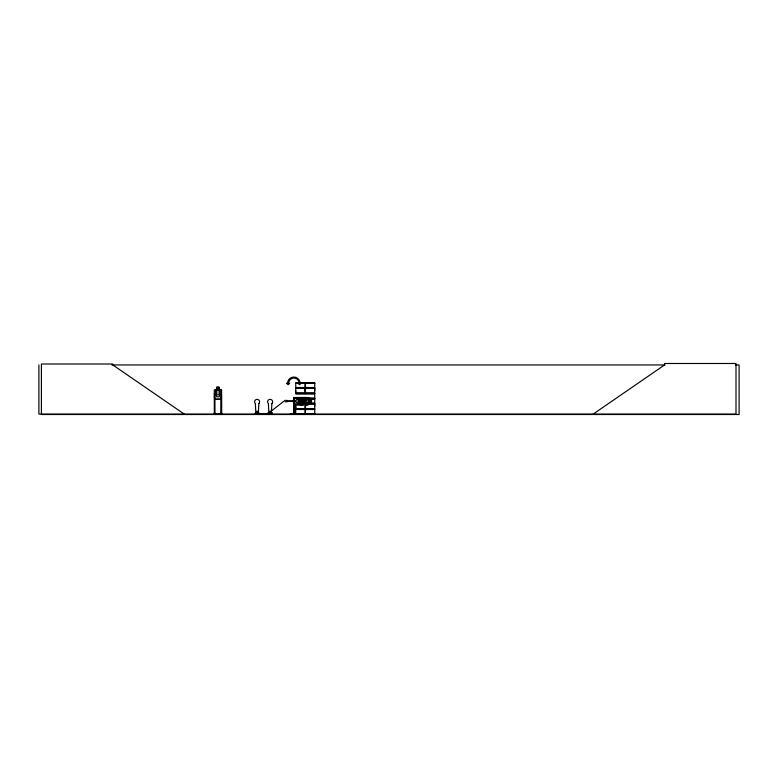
<?xml version="1.0" encoding="UTF-8"?>
<svg xmlns="http://www.w3.org/2000/svg" width="778" height="778" viewBox="0 0 778 778"><rect width="100%" height="100%" fill="white"/><g stroke="black" fill="none" stroke-linecap="round" stroke-linejoin="round"><path stroke-width="1.17" d="M295.757 408.586L295.757 406.311L295.747 408.586L305.025 408.586L305.025 406.311M295.747 392.987L295.747 388.436L305.025 388.436L305.015 392.987L295.747 392.987L295.757 390.712M305.015 390.712L305.015 388.436M305.462 408.586L305.462 406.311L305.453 408.586L314.73 408.586L314.73 404.025L308.895 404.025M305.453 392.987L305.453 388.436L314.73 388.436L314.72 392.987L305.453 392.987L305.462 390.712M314.72 406.311L314.72 404.025M314.72 390.712L314.72 388.436M256.925 411.902L257.411 411.844M270.423 411.844L270.131 411.465M270.005 411.611L270.336 411.922M257.178 411.99L257.041 411.474M221.526 396.838L220.709 399.192L215.098 399.192L214.368 396.838M221.604 396.848L220.767 399.279L215.039 399.279L214.281 396.848M254.853 414.081L255.048 413.507L258.86 413.507L259.269 414.052L255.048 413.77L256.283 414.052L255.476 414.061M255.534 412.476L255.067 414.081M270.647 414.091L255.806 413.915M259.055 414.052L257.751 414.061L258.977 413.77L258.666 412.476L258.763 413.77L257.985 414.081M268.118 413.77L271.872 413.507L272.271 414.071L267.788 414.081L268.254 412.476L268.546 413.507M268.06 413.77L269.237 414.091M271.775 413.77L271.045 413.77M270.851 414.081L271.989 413.77L271.969 412.476L271.707 413.507M302.613 404.803L303.469 403.938L303.469 398.258L302.603 397.48M268.128 413.507L285.244 400.213L285.244 402.07M593.167 414.091L664.587 364.94L664.587 363.491L735.998 363.491L735.998 414.091L38.9 414.091L38.9 364.94M293.617 414.042L293.714 398.297L296.078 397.568M305.453 413.896L305.462 409.5L314.73 409.5L314.73 413.896L305.433 414.081M301.65 397.48L299.219 398.239L299.219 403.967L301.64 404.803M299.297 398.297L301.66 397.568M111.915 364.94L664.957 364.94M735.453 364.94L739.1 364.94L739.1 414.509L41.409 414.509L41.409 364.007L112.829 364.007L112.829 364.94L184.24 414.091M295.737 382.941L299.19 382.932M300.386 382.941L305.034 382.941M305.443 382.941L314.74 382.941M299.18 383.107L295.737 383.107L295.757 387.522L305.025 387.522L305.025 383.126L299.9 383.155M295.757 383.398L299.19 383.398M300.201 383.398L305.015 383.398M305.462 383.398L314.72 383.398M295.679 387.833L305.083 387.833M305.384 387.833L314.798 387.833M295.679 388.115L305.083 388.115M305.384 388.115L314.798 388.115M221.701 414.042L221.604 390.293L220.738 389.438L215.059 389.438L214.281 390.303L214.32 414.091M295.679 393.308L305.083 393.308M305.384 393.308L314.798 393.308M295.679 393.59L305.083 393.59M305.384 393.59L314.798 393.59M295.747 393.911L305.025 393.911M305.453 393.911L314.73 393.911L314.73 398.297L308.895 398.18M214.242 394.271L214.913 394.271L214.991 414.091M221.526 394.271L220.855 394.271L220.777 414.091M309.061 399.921L309.061 398.258L308.185 397.48L296.058 397.48L293.637 398.239L293.637 403.967L296.058 404.803M293.919 397.597L308.156 397.568M293.919 398.112L294.648 398.112M293.919 398.19L306.114 398.19L306.114 397.519M308.885 398.307L314.74 398.307M308.885 398.54L314.74 398.54M308.885 398.725L314.74 398.696L314.72 403.111L308.895 403.111M308.895 398.988L314.72 398.988M286.897 400.933L293.092 400.933M286.897 401.351L293.092 401.351M293.724 401.497L294.541 401.497M303.469 402.362L305.91 402.362M308.876 403.432L314.798 403.432M308.876 403.714L314.798 403.714M293.919 404.054L306.114 404.132L306.114 404.803M293.919 404.21L294.648 404.21M293.919 404.725L294.648 404.725M296.078 404.716L308.166 404.716L309.061 402.362L311.501 402.362L311.501 399.921L308.973 399.999L308.166 398.783L303.605 398.783L301.66 399.999L301.66 402.284L303.605 403.5L308.166 403.5L308.973 402.284L311.414 402.284L311.414 399.999M293.919 404.803L308.195 404.803L309.061 403.938L308.973 398.297M295.679 408.897L305.083 408.897M305.384 408.897L314.798 408.897M295.679 409.179L305.083 409.179M305.384 409.179L314.798 409.179M256.166 413.303L257.819 413.303M214.991 413.371L214.164 413.371L214.164 414.091M220.777 413.371L221.604 413.371M214.991 413.575L220.777 413.575M295.718 414.081L295.757 409.5L305.025 409.5L305.025 413.896L290.418 413.682L297.848 414.091M290.418 413.721L305.015 413.77M305.462 413.77L314.72 413.77M299.297 403.908L301.66 404.716M294.609 414.032L294.541 400.67M220.709 389.515L221.526 390.332M305.89 397.48L305.89 404.803M303.605 399.999L303.605 402.284M300.298 397.48L300.298 404.803M294.648 398.268L294.648 397.441L293.919 397.441L293.87 414.091M294.648 404.054L294.648 404.881M294.434 398.268L294.395 414.091M286.897 400.213L286.897 402.07M270.705 413.507L270.705 411.338L269.567 411.338L269.567 413.507M257.693 413.507L257.693 411.338L256.555 411.338L256.555 413.507M221.448 413.371L221.448 414.091M220.923 413.371L220.923 414.091M214.835 413.371L214.835 414.091M258.86 403.588L258.345 413.137L255.865 413.137L255.359 403.588A2.48 2.48 0 0 1 255.359 400.077A2.48 2.48 0 0 1 258.86 400.077A2.48 2.48 0 0 1 258.86 403.588M271.872 403.588L271.357 413.137L268.877 413.137L268.371 403.588A2.48 2.48 0 0 1 268.371 400.077A2.48 2.48 0 0 1 271.872 400.077A2.48 2.48 0 0 1 271.872 403.588M220.3 394.884L219.085 396.838L216.809 396.838L215.584 394.884L215.584 390.332L216.809 389.515L216.722 386.997L219.163 386.997L219.085 389.515L220.3 390.332L220.3 394.884M303.391 402.284L302.574 403.5L298.023 403.5L296.078 402.284L296.078 399.999L298.023 398.783L302.574 398.783L303.391 399.999L308.166 399.999L308.166 402.284L303.391 402.284M301.096 383.291L299.588 384.731L298.081 383.291L299.131 383.291A5.213 5.213 0 0 0 293.909 378.069A5.213 5.213 0 0 0 288.696 383.291L289.727 383.291L288.132 384.731L286.528 383.291L287.559 383.291A6.243 6.243 0 0 1 293.812 377.038A6.243 6.243 0 0 1 300.055 383.291L301.096 383.291M314.74 383.126L305.443 383.116L305.462 387.522L314.73 387.522L314.73 383.126M218.676 387.483L217.208 387.483L217.208 388.3L218.676 388.3L218.676 387.483M219.085 390.332L216.809 390.332L216.809 394.884L219.085 394.884L219.085 390.332M302.574 399.999L298.023 399.999L298.023 402.284L302.574 402.284L302.574 399.999M305.423 400.407L304.606 400.407L304.606 401.876L305.423 401.876L305.423 400.407M311.006 400.407L310.198 400.407L310.198 401.876L311.006 401.876L311.006 400.407M294.93 400.573L293.092 400.573L293.092 401.711L294.93 401.711L294.93 400.573"/></g></svg>
